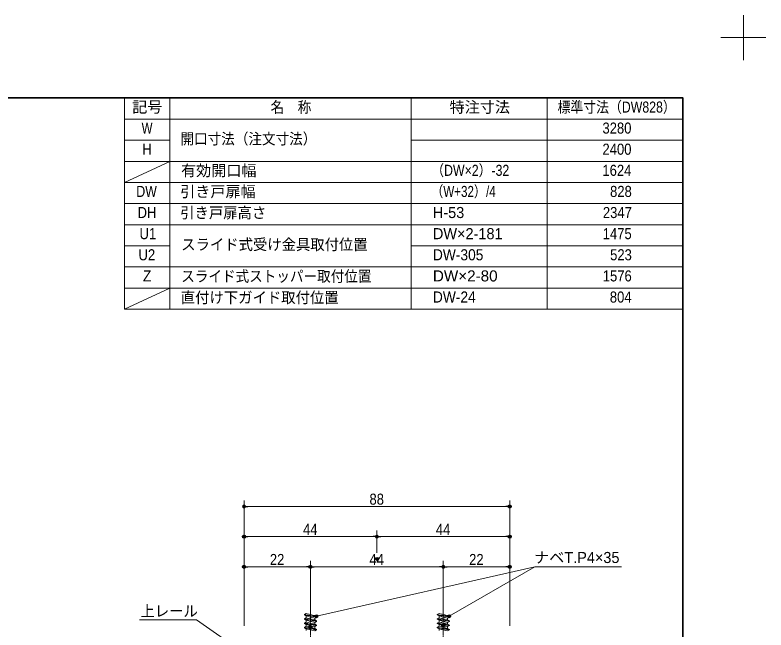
# Model space of a CAD drawing. Units: millimetres, scale not verified, with parts at other scales. Extents: x -6062 to 6062, y -3045 to 3045.
# Drawn here: x 0 to 2488, y 1007 to 3045 of the extents above; entities that cross this region are included whole.
import ezdxf
from ezdxf.enums import TextEntityAlignment as Align

# ---------------------------------------------------------------- set-up
doc = ezdxf.new("R2010")
doc.units = ezdxf.units.MM
doc.header["$LTSCALE"] = 20
doc.header["$PDMODE"] = 32
doc.header["$PDSIZE"] = 10
doc.linetypes.add('USER2', pattern=[10.5, 8, -0.5, 0.5, -0.5, 0.5, -0.5])
for name, color, linetype, lineweight in [('0-0_3一般', 7, 'Continuous', 15), ('0-1_2寸法-3', 7, 'Continuous', 15), ('0-2_2寸法-1', 7, 'Continuous', 15), ('0-3_0', 7, 'Continuous', 25), ('0-6_1図面枠', 7, 'Continuous', 15)]:
    doc.layers.add(name, color=color, linetype=linetype, lineweight=lineweight)
doc.layers.add('0-4_Defpoints', color=7, linetype='Continuous')
doc.styles.add('ＭＳ Ｐゴシック', font='')
doc.styles.get('ＭＳ Ｐゴシック').set_extended_font_data('MS PGothic')

# ---------------------------------------------------------------- blocks, each defined once
blk = doc.blocks.new('グループ-10')
at = {"layer": '0-0_3一般', "linetype": 'USER2'}
for p, q in [((55043.7, 21227.9), (54923.7, 21158.7)), ((54923.7, 21158.7), (54923.7, 21132)), ((54923.7, 21132), (55043.7, 21062.7)), ((54923.7, 21132), (55723.7, 20990.7)), ((55603.7, 21086.6), (55043.7, 21227.9)), ((55043.7, 20945.3), (55043.7, 21062.7)), ((55323.7, 19180), (55323.7, 21322.6)), ((55603.7, 20803.9), (55603.7, 20921.4)), ((55723.7, 21017.3), (55723.7, 20990.7)), ((64523.7, 21017.3), (63723.7, 21158.7)), ((63723.7, 21132), (63843.7, 21062.7)), ((63843.7, 20945.3), (63723.7, 20876)), ((63843.7, 21062.7), (64403.7, 20921.4)), ((63843.7, 20945.3), (63843.7, 21062.7)), ((64403.7, 20803.9), (63843.7, 20945.3)), ((64123.7, 19180), (64123.7, 21322.6)), ((64403.7, 21086.6), (64523.7, 21017.3)), ((64403.7, 20921.4), (64523.7, 20990.7)), ((64403.7, 20803.9), (64403.7, 20921.4)), ((64523.7, 21017.3), (64523.7, 20990.7)), ((55723.7, 20734.7), (54923.7, 20876)), ((54923.7, 20849.3), (55043.7, 20780.1)), ((55043.7, 20662.6), (54923.7, 20593.3)), ((54923.7, 20593.3), (54923.7, 20566.7)), ((54923.7, 20566.7), (55043.7, 20497.4)), ((54923.7, 20566.7), (55723.7, 20425.3)), ((55043.7, 20780.1), (55603.7, 20638.7)), ((55043.7, 20662.6), (55043.7, 20780.1)), ((55603.7, 20521.3), (55043.7, 20662.6)), ((55043.7, 20379.9), (55043.7, 20497.4)), ((55603.7, 20803.9), (55723.7, 20734.7)), ((55603.7, 20638.7), (55723.7, 20708)), ((55603.7, 20521.3), (55603.7, 20638.7)), ((55723.7, 20734.7), (55723.7, 20708)), ((55723.7, 20452), (55723.7, 20425.3)), ((63723.7, 20876), (63723.7, 20849.3)), ((63723.7, 20849.3), (63843.7, 20780.1)), ((63723.7, 20849.3), (64523.7, 20708)), ((64523.7, 20452), (63723.7, 20593.3)), ((63723.7, 20566.7), (63843.7, 20497.4)), ((63843.7, 20662.6), (63843.7, 20780.1)), ((63843.7, 20497.4), (64403.7, 20356.1)), ((63843.7, 20379.9), (63843.7, 20497.4)), ((64403.7, 20521.3), (64403.7, 20638.7)), ((64403.7, 20521.3), (64523.7, 20452)), ((64403.7, 20356.1), (64523.7, 20425.3)), ((64523.7, 20734.7), (64523.7, 20708)), ((64523.7, 20452), (64523.7, 20425.3)), ((55723.7, 20169.3), (54923.7, 20310.7)), ((54923.7, 20284), (55043.7, 20214.7)), ((55043.7, 20214.7), (55603.7, 20073.4)), ((55043.7, 20097.3), (55043.7, 20214.7)), ((55603.7, 20238.6), (55603.7, 20356.1)), ((55603.7, 20238.6), (55723.7, 20169.3)), ((55603.7, 20073.4), (55723.7, 20142.7)), ((55723.7, 20169.3), (55723.7, 20142.7)), ((63843.7, 20379.9), (63723.7, 20310.7)), ((63723.7, 20310.7), (63723.7, 20284)), ((63723.7, 20284), (63843.7, 20214.7)), ((63723.7, 20284), (64523.7, 20142.7)), ((64403.7, 20238.6), (63843.7, 20379.9)), ((63843.7, 20097.3), (63843.7, 20214.7)), ((64403.7, 20238.6), (64403.7, 20356.1)), ((64523.7, 20169.3), (64523.7, 20142.7))]:
    blk.add_line(p, q, dxfattribs=at)
for points in [[(55603.7, 21086.6), (55723.7, 21017.3), (54923.7, 21158.7)], [(55603.7, 20803.9), (55043.7, 20945.3), (54923.7, 20876)], [(55043.7, 21062.7), (55603.7, 20921.4), (55723.7, 20990.7)], [(64403.7, 21086.6), (63843.7, 21227.9), (63723.7, 21158.7)], [(63723.7, 21158.7), (63723.7, 21132), (64523.7, 20990.7)], [(54923.7, 20876), (54923.7, 20849.3), (55723.7, 20708)], [(55603.7, 20521.3), (55723.7, 20452), (54923.7, 20593.3)], [(55043.7, 20497.4), (55603.7, 20356.1), (55723.7, 20425.3)], [(64403.7, 20803.9), (64523.7, 20734.7), (63723.7, 20876)], [(64403.7, 20521.3), (63843.7, 20662.6), (63723.7, 20593.3)], [(63723.7, 20593.3), (63723.7, 20566.7), (64523.7, 20425.3)], [(63843.7, 20780.1), (64403.7, 20638.7), (64523.7, 20708)], [(55603.7, 20238.6), (55043.7, 20379.9), (54923.7, 20310.7)], [(54923.7, 20310.7), (54923.7, 20284), (55723.7, 20142.7)], [(64403.7, 20238.6), (64523.7, 20169.3), (63723.7, 20310.7)], [(63843.7, 20214.7), (64403.7, 20073.4), (64523.7, 20142.7)]]:
    blk.add_lwpolyline(points, dxfattribs=at)
blk = doc.blocks.new('グループ-11')
at = {"layer": '0-0_3一般'}
blk.add_blockref('グループ-10', (0, 0), dxfattribs=at)
blk = doc.blocks.new('_Dot')
at = {"layer": '0-3_0'}
blk.add_line((-10, 0), (-20, 0), dxfattribs=at)
for points in [[(0, 0), (-10, 0), (-9.92, 1.25)], [(0, 0), (-9.92, -1.25), (-10, 0)], [(0, 0), (-9.92, 1.25), (-9.69, 2.49)], [(0, 0), (-9.69, -2.49), (-9.92, -1.25)], [(0, 0), (-9.69, 2.49), (-9.3, 3.68)], [(0, 0), (-9.3, -3.68), (-9.69, -2.49)], [(0, 0), (-9.3, 3.68), (-8.76, 4.82)], [(0, 0), (-8.76, -4.82), (-9.3, -3.68)], [(0, 0), (-8.76, 4.82), (-8.09, 5.88)], [(0, 0), (-8.09, -5.88), (-8.76, -4.82)], [(0, 0), (-8.09, 5.88), (-7.29, 6.85)], [(0, 0), (-7.29, -6.85), (-8.09, -5.88)], [(0, 0), (-7.29, 6.85), (-6.37, 7.71)], [(0, 0), (-6.37, -7.71), (-7.29, -6.85)], [(0, 0), (-6.37, 7.71), (-5.36, 8.44)], [(0, 0), (-5.36, -8.44), (-6.37, -7.71)], [(0, 0), (-5.36, 8.44), (-4.26, 9.05)], [(0, 0), (-4.26, -9.05), (-5.36, -8.44)], [(0, 0), (-4.26, 9.05), (-3.09, 9.51)], [(0, 0), (-3.09, -9.51), (-4.26, -9.05)], [(0, 0), (-3.09, 9.51), (-1.87, 9.82)], [(0, 0), (-1.87, -9.82), (-3.09, -9.51)], [(0, 0), (-1.87, 9.82), (-0.63, 9.98)], [(0, 0), (-0.63, -9.98), (-1.87, -9.82)], [(0, 0), (-0.63, 9.98), (0.63, 9.98)], [(0, 0), (0.63, -9.98), (-0.63, -9.98)], [(0, 0), (0.63, 9.98), (1.87, 9.82)], [(0, 0), (1.87, 9.82), (3.09, 9.51)], [(0, 0), (3.09, 9.51), (4.26, 9.05)], [(0, 0), (4.26, 9.05), (5.36, 8.44)], [(0, 0), (5.36, 8.44), (6.37, 7.71)], [(0, 0), (6.37, 7.71), (7.29, 6.85)], [(0, 0), (7.29, 6.85), (8.09, 5.88)], [(0, 0), (8.09, 5.88), (8.76, 4.82)], [(0, 0), (8.76, 4.82), (9.3, 3.68)], [(0, 0), (9.3, 3.68), (9.69, 2.49)], [(0, 0), (9.69, 2.49), (9.92, 1.25)], [(0, 0), (9.92, 1.25), (10, 0)], [(0, 0), (1.87, -9.82), (0.63, -9.98)], [(0, 0), (3.09, -9.51), (1.87, -9.82)], [(0, 0), (4.26, -9.05), (3.09, -9.51)], [(0, 0), (5.36, -8.44), (4.26, -9.05)], [(0, 0), (6.37, -7.71), (5.36, -8.44)], [(0, 0), (7.29, -6.85), (6.37, -7.71)], [(0, 0), (8.09, -5.88), (7.29, -6.85)], [(0, 0), (8.76, -4.82), (8.09, -5.88)], [(0, 0), (9.3, -3.68), (8.76, -4.82)], [(0, 0), (9.69, -2.49), (9.3, -3.68)], [(0, 0), (9.92, -1.25), (9.69, -2.49)], [(0, 0), (10, 0), (9.92, -1.25)]]:
    blk.add_solid(points, dxfattribs=at)
blk = doc.blocks.new('グループ-14')
at = {"layer": '0-6_1図面枠'}
for p, q in [((84000, 57900), (84000, 60900)), ((85500, 59400), (82500, 59400))]:
    blk.add_line(p, q, dxfattribs=at)
blk = doc.blocks.new('グループ-16')
at = {"layer": '0-6_1図面枠', "lineweight": 35}
blk.add_lwpolyline([(-80000, 55400), (80000, 55400), (80000, -55400), (-80000, -55400)], close=True, dxfattribs=at)
blk = doc.blocks.new('図面枠')
at = {"layer": '0-6_1図面枠'}
for name in ['グループ-14', 'グループ-16']:
    blk.add_blockref(name, (0, 0), dxfattribs=at)

msp = doc.modelspace()

# ---------------------------------------------------------------- hatches: boundary and pattern name
at = {"layer": '0-1_2寸法-3'}
for points in [[(1003.69, 1052.47, 1), (993.68, 1052.47, 1)], [(1443.53, 1052.37, 1), (1433.52, 1052.37, 1)]]:
    msp.add_hatch(color=256, dxfattribs=at).paths.add_polyline_path(points)

# ---------------------------------------------------------------- linework, layer by layer
msp.add_line((1722.1, 1216.1), (998.68, 1052.47), dxfattribs=at)
for points in [[(1438.52, 1052.37), (1722.1, 1216.1), (2008.4, 1216.1)], [(758.68, 929.74), (600.86, 1040.25), (412.57, 1040.25)]]:
    msp.add_lwpolyline(points, dxfattribs=at)
for centre in [(998.68, 1052.47), (1438.52, 1052.37)]:
    msp.add_circle(centre, 5.01, dxfattribs=at)
at = {"layer": '0-2_2寸法-1'}
for p, q in [((758.68, 1336.1), (758.68, 1436.1)), ((1638.68, 1336.1), (1638.68, 1436.1)), ((771.4, 1416.1), (1625.97, 1416.1)), ((758.68, 1236.1), (758.68, 1336.1)), ((1198.68, 1262.54), (1198.68, 1336.1)), ((1198.68, 1262.54), (1198.68, 1336.1)), ((1638.68, 1236.1), (1638.68, 1336.1)), ((1185.97, 1316.1), (771.4, 1316.1)), ((1211.4, 1316.1), (1625.97, 1316.1)), ((758.68, 1020), (758.68, 1236.1)), ((978.68, 1036.1), (978.68, 1236.1)), ((978.68, 1036.1), (978.68, 1236.1)), ((1418.68, 1041.67), (1418.68, 1236.1)), ((1418.68, 1041.67), (1418.68, 1236.1)), ((1638.68, 1020), (1638.68, 1236.1)), ((771.4, 1216.1), (965.97, 1216.1)), ((1405.97, 1216.1), (991.4, 1216.1)), ((1431.4, 1216.1), (1625.97, 1216.1))]:
    msp.add_line(p, q, dxfattribs=at)
at = {"layer": '0-4_Defpoints'}
for p in [(1638.68, 1416.1), (758.68, 1316.1), (1638.68, 1316.1), (1198.68, 1242.54), (758.68, 1216.1), (978.68, 1216.1), (1638.68, 1216.1), (978.68, 1016.1), (1418.68, 1021.67)]:
    msp.add_point(p, dxfattribs=at)
at = {"layer": '0-6_1図面枠'}
for p, q in [((512.5, 2770), (512.5, 2070)), ((1312.5, 2770), (1312.5, 2070)), ((1762.5, 2770), (1762.5, 2070)), ((2212.5, 2700), (362.5, 2700)), ((512.5, 2630), (362.5, 2630)), ((2212.5, 2630), (1312.5, 2630)), ((512.5, 2560), (362.5, 2490)), ((2212.5, 2560), (362.5, 2560)), ((2212.5, 2490), (362.5, 2490)), ((2212.5, 2420), (362.5, 2420)), ((2212.5, 2420), (362.5, 2420)), ((2212.5, 2350), (362.5, 2350)), ((512.5, 2280), (362.5, 2280)), ((2212.5, 2280), (1312.5, 2280)), ((2212.5, 2210), (362.5, 2210)), ((512.5, 2140), (362.5, 2070)), ((2212.5, 2140), (362.5, 2140))]:
    msp.add_line(p, q, dxfattribs=at)
msp.add_lwpolyline([(362.5, 2770), (2212.5, 2770), (2212.5, 2070), (362.5, 2070)], close=True, dxfattribs=at)

# ---------------------------------------------------------------- block references
at = {"layer": '0-0_3一般', "xscale": 0.05, "yscale": 0.05}
msp.add_blockref('グループ-11', (-1787.5, 0), dxfattribs=at)
at = {"layer": '0-2_2寸法-1', "xscale": 0.6356201, "yscale": 0.6356201, "rotation": 180}
for p in [(758.68, 1416.1), (758.68, 1316.1), (1198.68, 1316.1), (758.68, 1216.1), (978.68, 1216.1), (1418.68, 1216.1)]:
    msp.add_blockref('_Dot', p, dxfattribs=at)
at = {"layer": '0-2_2寸法-1', "xscale": 0.6356201, "yscale": 0.6356201}
for p in [(1638.68, 1416.1), (1198.68, 1316.1), (1638.68, 1316.1), (978.68, 1216.1), (1418.68, 1216.1), (1638.68, 1216.1)]:
    msp.add_blockref('_Dot', p, dxfattribs=at)
at = {"layer": '0-6_1図面枠', "xscale": 0.05, "yscale": 0.05}
msp.add_blockref('図面枠', (-1787.5, 0), dxfattribs=at)

# ---------------------------------------------------------------- texts
at = {"layer": '0-1_2寸法-3', "style": 'ＭＳ Ｐゴシック'}
msp.add_text('ナベT.P4×35', height=36.66, dxfattribs=at).set_placement((1719.6, 1217.69), align=Align.BOTTOM_LEFT)
at = {"layer": '0-1_2寸法-3', "style": 'ＭＳ Ｐゴシック', "width": 0.95}
msp.add_text('上レール', height=36.69, dxfattribs=at).set_placement((415.46, 1040.29), align=Align.BOTTOM_LEFT)
at = {"layer": '0-2_2寸法-1', "style": 'ＭＳ Ｐゴシック', "width": 0.9}
for s, p in [('88', (1174.09, 1411.04)), ('44', (953.99, 1311.04)), ('44', (1393.99, 1311.04)), ('22', (844.09, 1211.04)), ('44', (1173.99, 1211.04)), ('22', (1504.09, 1211.04))]:
    msp.add_text(s, height=36.66, dxfattribs=at).set_placement(p, align=Align.BOTTOM_LEFT)
at = {"layer": '0-6_1図面枠', "style": 'ＭＳ Ｐゴシック'}
for s, height, p in [('記号', 36.66, (388.23, 2710.85)), ('特注寸法', 36.66, (1439.42, 2710.35)), ('有効開口幅', 36.66, (549.79, 2500.19)), ('引き戸扉幅', 36.66, (547.12, 2430.56)), ('H-53', 36.69, (1384.05, 2361.03)), ('DW×2-181', 36.69, (1384.22, 2290.95))]:
    msp.add_text(s, height=height, dxfattribs=at).set_placement(p, align=Align.BOTTOM_LEFT)
for s, height, width, p in [('名\u3000称', 36.69, 0.9, (846.3, 2710.27)), ('標準寸法（DW828）', 36.69, 0.85, (1797.3, 2710.56)), ('W', 36.69, 0.8, (419.25, 2641.03)), ('3280', 36.66, 0.9, (1945.86, 2640.95)), ('開口寸法（注文寸法）', 36.69, 0.9, (547.9, 2605.46)), ('H', 36.69, 0.9, (421.75, 2571.03)), ('2400', 36.66, 0.9, (1945.86, 2570.95)), ('（DW×2）-32', 36.69, 0.85, (1378.67, 2500.85)), ('1624', 36.66, 0.9, (1945.66, 2500.95)), ('DW', 36.69, 0.85, (401.85, 2431.03)), ('（W+32）/4', 36.69, 0.8, (1378.67, 2430.85)), ('828', 36.66, 0.9, (1971.03, 2431.03)), ('引き戸扉高さ', 36.66, 0.95, (547.12, 2360.37)), ('DH', 36.69, 0.9, (405.89, 2361.03)), ('2347', 36.66, 0.9, (1947.21, 2361.03)), ('U1', 36.69, 0.9, (412.35, 2290.95)), ('1475', 36.66, 0.9, (1946.64, 2290.95)), ('スライド式受け金具取付位置', 36.66, 0.95, (550.57, 2255.17)), ('U2', 36.69, 0.9, (408.98, 2221.03)), ('DW-305', 36.69, 0.95, (1384.22, 2220.95)), ('523', 36.66, 0.9, (1971.23, 2221.03)), ('Z', 36.69, 0.95, (423.77, 2151.03)), ('スライド式ストッパー取付位置', 36.66, 0.9, (550.57, 2149.98)), ('DW×2-80', 36.69, 1.05, (1384.22, 2150.95)), ('1576', 36.66, 0.9, (1946.84, 2150.95)), ('直付け下ガイド取付位置', 36.69, 0.95, (549.05, 2079.41)), ('DW-24', 36.69, 0.95, (1384.22, 2081.03)), ('804', 36.66, 0.9, (1970.25, 2080.95))]:
    msp.add_text(s, height=height, dxfattribs=dict(at, width=width)).set_placement(p, align=Align.BOTTOM_LEFT)

doc.saveas('drawing.dxf')
